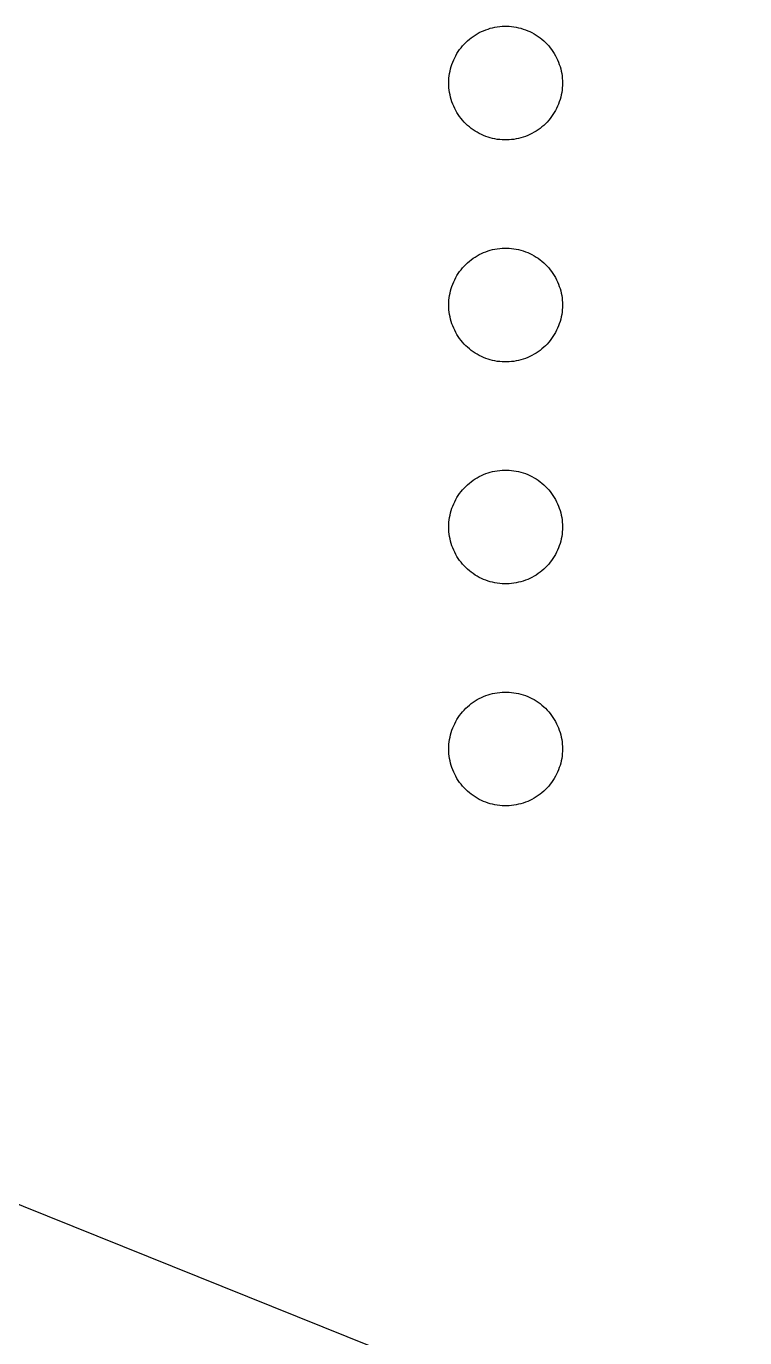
# Model space of a CAD drawing. Header units: metres. Extents: x -8.2 to 8.2, y -4.4 to 4.4.
# Drawn here: x -7.137 to -6.117, y -2.095 to -0.234 of the extents above; entities that cross this region are included whole.
import ezdxf

# ---------------------------------------------------------------- set-up
doc = ezdxf.new("R2010")
doc.units = ezdxf.units.M

msp = doc.modelspace()

# ---------------------------------------------------------------- linework, layer by layer
for p, q in [((-6.4941, -0.2434), (-6.4911, -0.2419)), ((-6.4911, -0.2419), (-6.488, -0.2406)), ((-6.488, -0.2406), (-6.4848, -0.2393)), ((-6.4848, -0.2393), (-6.4816, -0.2382)), ((-6.4816, -0.2382), (-6.4784, -0.2372)), ((-6.4784, -0.2372), (-6.4751, -0.2364)), ((-6.4751, -0.2364), (-6.4718, -0.2357)), ((-6.4718, -0.2357), (-6.4685, -0.2351)), ((-6.4685, -0.2351), (-6.4651, -0.2347)), ((-6.4651, -0.2347), (-6.4618, -0.2344)), ((-6.4618, -0.2344), (-6.4584, -0.2343)), ((-6.4584, -0.2343), (-6.455, -0.2343)), ((-6.455, -0.2343), (-6.4516, -0.2344)), ((-6.4516, -0.2344), (-6.4483, -0.2347)), ((-6.4483, -0.2347), (-6.4449, -0.2351)), ((-6.4449, -0.2351), (-6.4416, -0.2357)), ((-6.4416, -0.2357), (-6.4383, -0.2364)), ((-6.4383, -0.2364), (-6.435, -0.2372)), ((-6.435, -0.2372), (-6.4318, -0.2382)), ((-6.4318, -0.2382), (-6.4286, -0.2393)), ((-6.4286, -0.2393), (-6.4254, -0.2406)), ((-6.4254, -0.2406), (-6.4223, -0.2419)), ((-6.4223, -0.2419), (-6.4193, -0.2434)), ((-6.5178, -0.2622), (-6.5155, -0.2597)), ((-6.5155, -0.2597), (-6.5132, -0.2573)), ((-6.5132, -0.2573), (-6.5107, -0.255)), ((-6.5107, -0.255), (-6.5081, -0.2528)), ((-6.5081, -0.2528), (-6.5055, -0.2507)), ((-6.5055, -0.2507), (-6.5027, -0.2487)), ((-6.5027, -0.2487), (-6.4999, -0.2468)), ((-6.4999, -0.2468), (-6.497, -0.2451)), ((-6.497, -0.2451), (-6.4941, -0.2434)), ((-6.4193, -0.2434), (-6.4163, -0.2451)), ((-6.4163, -0.2451), (-6.4134, -0.2468)), ((-6.4134, -0.2468), (-6.4106, -0.2487)), ((-6.4106, -0.2487), (-6.4079, -0.2507)), ((-6.4079, -0.2507), (-6.4052, -0.2528)), ((-6.4052, -0.2528), (-6.4027, -0.255)), ((-6.4027, -0.255), (-6.4002, -0.2573)), ((-6.4002, -0.2573), (-6.3979, -0.2597)), ((-6.3979, -0.2597), (-6.3956, -0.2622)), ((-6.5304, -0.2821), (-6.529, -0.2791)), ((-6.529, -0.2791), (-6.5274, -0.2761)), ((-6.5274, -0.2761), (-6.5257, -0.2731)), ((-6.5257, -0.2731), (-6.5239, -0.2703)), ((-6.5239, -0.2703), (-6.522, -0.2675)), ((-6.522, -0.2675), (-6.5199, -0.2648)), ((-6.5199, -0.2648), (-6.5178, -0.2622)), ((-6.3956, -0.2622), (-6.3934, -0.2648)), ((-6.3934, -0.2648), (-6.3914, -0.2675)), ((-6.3914, -0.2675), (-6.3895, -0.2703)), ((-6.3895, -0.2703), (-6.3876, -0.2731)), ((-6.3876, -0.2731), (-6.386, -0.2761)), ((-6.386, -0.2761), (-6.3844, -0.2791)), ((-6.3844, -0.2791), (-6.383, -0.2821)), ((-6.5356, -0.2982), (-6.5349, -0.2949)), ((-6.5349, -0.2949), (-6.5339, -0.2916)), ((-6.5339, -0.2916), (-6.5329, -0.2884)), ((-6.5329, -0.2884), (-6.5317, -0.2852)), ((-6.5317, -0.2852), (-6.5304, -0.2821)), ((-6.383, -0.2821), (-6.3816, -0.2852)), ((-6.3816, -0.2852), (-6.3805, -0.2884)), ((-6.3805, -0.2884), (-6.3794, -0.2916)), ((-6.3794, -0.2916), (-6.3785, -0.2949)), ((-6.3785, -0.2949), (-6.3777, -0.2982)), ((-6.5374, -0.315), (-6.5373, -0.3116)), ((-6.5373, -0.3183), (-6.5374, -0.315)), ((-6.5373, -0.3116), (-6.5371, -0.3082)), ((-6.5371, -0.3082), (-6.5368, -0.3048)), ((-6.5368, -0.3048), (-6.5363, -0.3015)), ((-6.5363, -0.3015), (-6.5356, -0.2982)), ((-6.3777, -0.2982), (-6.3771, -0.3015)), ((-6.3771, -0.3015), (-6.3766, -0.3048)), ((-6.3766, -0.3048), (-6.3763, -0.3082)), ((-6.3763, -0.3082), (-6.3761, -0.3116)), ((-6.3761, -0.3116), (-6.376, -0.315)), ((-6.376, -0.315), (-6.3761, -0.3183)), ((-6.5371, -0.3217), (-6.5373, -0.3183)), ((-6.5368, -0.3251), (-6.5371, -0.3217)), ((-6.5363, -0.3284), (-6.5368, -0.3251)), ((-6.5356, -0.3317), (-6.5363, -0.3284)), ((-6.5349, -0.335), (-6.5356, -0.3317)), ((-6.3777, -0.3317), (-6.3785, -0.335)), ((-6.3771, -0.3284), (-6.3777, -0.3317)), ((-6.3766, -0.3251), (-6.3771, -0.3284)), ((-6.3763, -0.3217), (-6.3766, -0.3251)), ((-6.3761, -0.3183), (-6.3763, -0.3217)), ((-6.5339, -0.3383), (-6.5349, -0.335)), ((-6.5329, -0.3415), (-6.5339, -0.3383)), ((-6.5317, -0.3447), (-6.5329, -0.3415)), ((-6.5304, -0.3478), (-6.5317, -0.3447)), ((-6.529, -0.3508), (-6.5304, -0.3478)), ((-6.5274, -0.3538), (-6.529, -0.3508)), ((-6.3844, -0.3508), (-6.386, -0.3538)), ((-6.383, -0.3478), (-6.3844, -0.3508)), ((-6.3816, -0.3447), (-6.383, -0.3478)), ((-6.3805, -0.3415), (-6.3816, -0.3447)), ((-6.3794, -0.3383), (-6.3805, -0.3415)), ((-6.3785, -0.335), (-6.3794, -0.3383)), ((-6.5257, -0.3568), (-6.5274, -0.3538)), ((-6.5239, -0.3596), (-6.5257, -0.3568)), ((-6.522, -0.3624), (-6.5239, -0.3596)), ((-6.5199, -0.3651), (-6.522, -0.3624)), ((-6.5178, -0.3677), (-6.5199, -0.3651)), ((-6.5155, -0.3702), (-6.5178, -0.3677)), ((-6.5132, -0.3726), (-6.5155, -0.3702)), ((-6.3979, -0.3702), (-6.4002, -0.3726)), ((-6.3956, -0.3677), (-6.3979, -0.3702)), ((-6.3934, -0.3651), (-6.3956, -0.3677)), ((-6.3914, -0.3624), (-6.3934, -0.3651)), ((-6.3895, -0.3596), (-6.3914, -0.3624)), ((-6.3876, -0.3568), (-6.3895, -0.3596)), ((-6.386, -0.3538), (-6.3876, -0.3568)), ((-6.5107, -0.3749), (-6.5132, -0.3726)), ((-6.5081, -0.3771), (-6.5107, -0.3749)), ((-6.5055, -0.3792), (-6.5081, -0.3771)), ((-6.5027, -0.3812), (-6.5055, -0.3792)), ((-6.4999, -0.3831), (-6.5027, -0.3812)), ((-6.497, -0.3848), (-6.4999, -0.3831)), ((-6.4941, -0.3865), (-6.497, -0.3848)), ((-6.4911, -0.388), (-6.4941, -0.3865)), ((-6.488, -0.3894), (-6.4911, -0.388)), ((-6.4848, -0.3906), (-6.488, -0.3894)), ((-6.4816, -0.3917), (-6.4848, -0.3906)), ((-6.4286, -0.3906), (-6.4318, -0.3917)), ((-6.4254, -0.3894), (-6.4286, -0.3906)), ((-6.4223, -0.388), (-6.4254, -0.3894)), ((-6.4193, -0.3865), (-6.4223, -0.388)), ((-6.4163, -0.3848), (-6.4193, -0.3865)), ((-6.4134, -0.3831), (-6.4163, -0.3848)), ((-6.4106, -0.3812), (-6.4134, -0.3831)), ((-6.4079, -0.3792), (-6.4106, -0.3812)), ((-6.4052, -0.3771), (-6.4079, -0.3792)), ((-6.4027, -0.3749), (-6.4052, -0.3771)), ((-6.4002, -0.3726), (-6.4027, -0.3749)), ((-6.4784, -0.3927), (-6.4816, -0.3917)), ((-6.4751, -0.3935), (-6.4784, -0.3927)), ((-6.4718, -0.3942), (-6.4751, -0.3935)), ((-6.4685, -0.3948), (-6.4718, -0.3942)), ((-6.4651, -0.3952), (-6.4685, -0.3948)), ((-6.4618, -0.3955), (-6.4651, -0.3952)), ((-6.4584, -0.3956), (-6.4618, -0.3955)), ((-6.455, -0.3956), (-6.4584, -0.3956)), ((-6.4516, -0.3955), (-6.455, -0.3956)), ((-6.4483, -0.3952), (-6.4516, -0.3955)), ((-6.4449, -0.3948), (-6.4483, -0.3952)), ((-6.4416, -0.3942), (-6.4449, -0.3948)), ((-6.4383, -0.3935), (-6.4416, -0.3942)), ((-6.435, -0.3927), (-6.4383, -0.3935)), ((-6.4318, -0.3917), (-6.435, -0.3927)), ((-6.4941, -0.5584), (-6.4911, -0.5569)), ((-6.4911, -0.5569), (-6.488, -0.5555)), ((-6.488, -0.5555), (-6.4848, -0.5543)), ((-6.4848, -0.5543), (-6.4816, -0.5532)), ((-6.4816, -0.5532), (-6.4784, -0.5522)), ((-6.4784, -0.5522), (-6.4751, -0.5513)), ((-6.4751, -0.5513), (-6.4718, -0.5506)), ((-6.4718, -0.5506), (-6.4685, -0.5501)), ((-6.4685, -0.5501), (-6.4651, -0.5497)), ((-6.4651, -0.5497), (-6.4618, -0.5494)), ((-6.4618, -0.5494), (-6.4584, -0.5492)), ((-6.4584, -0.5492), (-6.455, -0.5492)), ((-6.455, -0.5492), (-6.4516, -0.5494)), ((-6.4516, -0.5494), (-6.4483, -0.5497)), ((-6.4483, -0.5497), (-6.4449, -0.5501)), ((-6.4449, -0.5501), (-6.4416, -0.5506)), ((-6.4416, -0.5506), (-6.4383, -0.5513)), ((-6.4383, -0.5513), (-6.435, -0.5522)), ((-6.435, -0.5522), (-6.4318, -0.5532)), ((-6.4318, -0.5532), (-6.4286, -0.5543)), ((-6.4286, -0.5543), (-6.4254, -0.5555)), ((-6.4254, -0.5555), (-6.4223, -0.5569)), ((-6.4223, -0.5569), (-6.4193, -0.5584)), ((-6.5178, -0.5772), (-6.5155, -0.5747)), ((-6.5155, -0.5747), (-6.5132, -0.5723)), ((-6.5132, -0.5723), (-6.5107, -0.5699)), ((-6.5107, -0.5699), (-6.5081, -0.5677)), ((-6.5081, -0.5677), (-6.5055, -0.5656)), ((-6.5055, -0.5656), (-6.5027, -0.5636)), ((-6.5027, -0.5636), (-6.4999, -0.5618)), ((-6.4999, -0.5618), (-6.497, -0.56)), ((-6.497, -0.56), (-6.4941, -0.5584)), ((-6.4193, -0.5584), (-6.4163, -0.56)), ((-6.4163, -0.56), (-6.4134, -0.5618)), ((-6.4134, -0.5618), (-6.4106, -0.5636)), ((-6.4106, -0.5636), (-6.4079, -0.5656)), ((-6.4079, -0.5656), (-6.4052, -0.5677)), ((-6.4052, -0.5677), (-6.4027, -0.5699)), ((-6.4027, -0.5699), (-6.4002, -0.5723)), ((-6.4002, -0.5723), (-6.3979, -0.5747)), ((-6.3979, -0.5747), (-6.3956, -0.5772)), ((-6.5304, -0.5971), (-6.529, -0.594)), ((-6.529, -0.594), (-6.5274, -0.591)), ((-6.5274, -0.591), (-6.5257, -0.5881)), ((-6.5257, -0.5881), (-6.5239, -0.5853)), ((-6.5239, -0.5853), (-6.522, -0.5825)), ((-6.522, -0.5825), (-6.5199, -0.5798)), ((-6.5199, -0.5798), (-6.5178, -0.5772)), ((-6.3956, -0.5772), (-6.3934, -0.5798)), ((-6.3934, -0.5798), (-6.3914, -0.5825)), ((-6.3914, -0.5825), (-6.3895, -0.5853)), ((-6.3895, -0.5853), (-6.3876, -0.5881)), ((-6.3876, -0.5881), (-6.386, -0.591)), ((-6.386, -0.591), (-6.3844, -0.594)), ((-6.3844, -0.594), (-6.383, -0.5971)), ((-6.5363, -0.6165), (-6.5356, -0.6131)), ((-6.5356, -0.6131), (-6.5349, -0.6098)), ((-6.5349, -0.6098), (-6.5339, -0.6066)), ((-6.5339, -0.6066), (-6.5329, -0.6034)), ((-6.5329, -0.6034), (-6.5317, -0.6002)), ((-6.5317, -0.6002), (-6.5304, -0.5971)), ((-6.383, -0.5971), (-6.3816, -0.6002)), ((-6.3816, -0.6002), (-6.3805, -0.6034)), ((-6.3805, -0.6034), (-6.3794, -0.6066)), ((-6.3794, -0.6066), (-6.3785, -0.6098)), ((-6.3785, -0.6098), (-6.3777, -0.6131)), ((-6.3777, -0.6131), (-6.3771, -0.6165)), ((-6.5374, -0.6299), (-6.5373, -0.6265)), ((-6.5373, -0.6333), (-6.5374, -0.6299)), ((-6.5373, -0.6265), (-6.5371, -0.6232)), ((-6.5371, -0.6232), (-6.5368, -0.6198)), ((-6.5368, -0.6198), (-6.5363, -0.6165)), ((-6.3771, -0.6165), (-6.3766, -0.6198)), ((-6.3766, -0.6198), (-6.3763, -0.6232)), ((-6.3763, -0.6232), (-6.3761, -0.6265)), ((-6.3761, -0.6265), (-6.376, -0.6299)), ((-6.376, -0.6299), (-6.3761, -0.6333)), ((-6.5371, -0.6367), (-6.5373, -0.6333)), ((-6.5368, -0.64), (-6.5371, -0.6367)), ((-6.5363, -0.6434), (-6.5368, -0.64)), ((-6.5356, -0.6467), (-6.5363, -0.6434)), ((-6.5349, -0.65), (-6.5356, -0.6467)), ((-6.5339, -0.6532), (-6.5349, -0.65)), ((-6.3785, -0.65), (-6.3794, -0.6532)), ((-6.3777, -0.6467), (-6.3785, -0.65)), ((-6.3771, -0.6434), (-6.3777, -0.6467)), ((-6.3766, -0.64), (-6.3771, -0.6434)), ((-6.3763, -0.6367), (-6.3766, -0.64)), ((-6.3761, -0.6333), (-6.3763, -0.6367)), ((-6.5329, -0.6565), (-6.5339, -0.6532)), ((-6.5317, -0.6596), (-6.5329, -0.6565)), ((-6.5304, -0.6627), (-6.5317, -0.6596)), ((-6.529, -0.6658), (-6.5304, -0.6627)), ((-6.5274, -0.6688), (-6.529, -0.6658)), ((-6.5257, -0.6717), (-6.5274, -0.6688)), ((-6.386, -0.6688), (-6.3876, -0.6717)), ((-6.3844, -0.6658), (-6.386, -0.6688)), ((-6.383, -0.6627), (-6.3844, -0.6658)), ((-6.3816, -0.6596), (-6.383, -0.6627)), ((-6.3805, -0.6565), (-6.3816, -0.6596)), ((-6.3794, -0.6532), (-6.3805, -0.6565)), ((-6.5239, -0.6746), (-6.5257, -0.6717)), ((-6.522, -0.6774), (-6.5239, -0.6746)), ((-6.5199, -0.68), (-6.522, -0.6774)), ((-6.5178, -0.6826), (-6.5199, -0.68)), ((-6.5155, -0.6852), (-6.5178, -0.6826)), ((-6.5132, -0.6876), (-6.5155, -0.6852)), ((-6.5107, -0.6899), (-6.5132, -0.6876)), ((-6.4002, -0.6876), (-6.4027, -0.6899)), ((-6.3979, -0.6852), (-6.4002, -0.6876)), ((-6.3956, -0.6826), (-6.3979, -0.6852)), ((-6.3934, -0.68), (-6.3956, -0.6826)), ((-6.3914, -0.6774), (-6.3934, -0.68)), ((-6.3895, -0.6746), (-6.3914, -0.6774)), ((-6.3876, -0.6717), (-6.3895, -0.6746)), ((-6.5081, -0.6921), (-6.5107, -0.6899)), ((-6.5055, -0.6942), (-6.5081, -0.6921)), ((-6.5027, -0.6962), (-6.5055, -0.6942)), ((-6.4999, -0.6981), (-6.5027, -0.6962)), ((-6.497, -0.6998), (-6.4999, -0.6981)), ((-6.4941, -0.7014), (-6.497, -0.6998)), ((-6.4911, -0.7029), (-6.4941, -0.7014)), ((-6.488, -0.7043), (-6.4911, -0.7029)), ((-6.4848, -0.7056), (-6.488, -0.7043)), ((-6.4816, -0.7067), (-6.4848, -0.7056)), ((-6.4784, -0.7077), (-6.4816, -0.7067)), ((-6.4318, -0.7067), (-6.435, -0.7077)), ((-6.4286, -0.7056), (-6.4318, -0.7067)), ((-6.4254, -0.7043), (-6.4286, -0.7056)), ((-6.4223, -0.7029), (-6.4254, -0.7043)), ((-6.4193, -0.7014), (-6.4223, -0.7029)), ((-6.4163, -0.6998), (-6.4193, -0.7014)), ((-6.4134, -0.6981), (-6.4163, -0.6998)), ((-6.4106, -0.6962), (-6.4134, -0.6981)), ((-6.4079, -0.6942), (-6.4106, -0.6962)), ((-6.4052, -0.6921), (-6.4079, -0.6942)), ((-6.4027, -0.6899), (-6.4052, -0.6921)), ((-6.4751, -0.7085), (-6.4784, -0.7077)), ((-6.4718, -0.7092), (-6.4751, -0.7085)), ((-6.4685, -0.7098), (-6.4718, -0.7092)), ((-6.4651, -0.7102), (-6.4685, -0.7098)), ((-6.4618, -0.7105), (-6.4651, -0.7102)), ((-6.4584, -0.7106), (-6.4618, -0.7105)), ((-6.455, -0.7106), (-6.4584, -0.7106)), ((-6.4516, -0.7105), (-6.455, -0.7106)), ((-6.4483, -0.7102), (-6.4516, -0.7105)), ((-6.4449, -0.7098), (-6.4483, -0.7102)), ((-6.4416, -0.7092), (-6.4449, -0.7098)), ((-6.4383, -0.7085), (-6.4416, -0.7092)), ((-6.435, -0.7077), (-6.4383, -0.7085)), ((-6.497, -0.875), (-6.4941, -0.8734)), ((-6.4941, -0.8734), (-6.4911, -0.8718)), ((-6.4911, -0.8718), (-6.488, -0.8705)), ((-6.488, -0.8705), (-6.4848, -0.8692)), ((-6.4848, -0.8692), (-6.4816, -0.8681)), ((-6.4816, -0.8681), (-6.4784, -0.8671)), ((-6.4784, -0.8671), (-6.4751, -0.8663)), ((-6.4751, -0.8663), (-6.4718, -0.8656)), ((-6.4718, -0.8656), (-6.4685, -0.865)), ((-6.4685, -0.865), (-6.4651, -0.8646)), ((-6.4651, -0.8646), (-6.4618, -0.8643)), ((-6.4618, -0.8643), (-6.4584, -0.8642)), ((-6.4584, -0.8642), (-6.455, -0.8642)), ((-6.455, -0.8642), (-6.4516, -0.8643)), ((-6.4516, -0.8643), (-6.4483, -0.8646)), ((-6.4483, -0.8646), (-6.4449, -0.865)), ((-6.4449, -0.865), (-6.4416, -0.8656)), ((-6.4416, -0.8656), (-6.4383, -0.8663)), ((-6.4383, -0.8663), (-6.435, -0.8671)), ((-6.435, -0.8671), (-6.4318, -0.8681)), ((-6.4318, -0.8681), (-6.4286, -0.8692)), ((-6.4286, -0.8692), (-6.4254, -0.8705)), ((-6.4254, -0.8705), (-6.4223, -0.8718)), ((-6.4223, -0.8718), (-6.4193, -0.8734)), ((-6.4193, -0.8734), (-6.4163, -0.875)), ((-6.5199, -0.8947), (-6.5178, -0.8921)), ((-6.5178, -0.8921), (-6.5155, -0.8896)), ((-6.5155, -0.8896), (-6.5132, -0.8872)), ((-6.5132, -0.8872), (-6.5107, -0.8849)), ((-6.5107, -0.8849), (-6.5081, -0.8827)), ((-6.5081, -0.8827), (-6.5055, -0.8806)), ((-6.5055, -0.8806), (-6.5027, -0.8786)), ((-6.5027, -0.8786), (-6.4999, -0.8767)), ((-6.4999, -0.8767), (-6.497, -0.875)), ((-6.4163, -0.875), (-6.4134, -0.8767)), ((-6.4134, -0.8767), (-6.4106, -0.8786)), ((-6.4106, -0.8786), (-6.4079, -0.8806)), ((-6.4079, -0.8806), (-6.4052, -0.8827)), ((-6.4052, -0.8827), (-6.4027, -0.8849)), ((-6.4027, -0.8849), (-6.4002, -0.8872)), ((-6.4002, -0.8872), (-6.3979, -0.8896)), ((-6.3979, -0.8896), (-6.3956, -0.8921)), ((-6.3956, -0.8921), (-6.3934, -0.8947)), ((-6.5304, -0.912), (-6.529, -0.909)), ((-6.529, -0.909), (-6.5274, -0.906)), ((-6.5274, -0.906), (-6.5257, -0.9031)), ((-6.5257, -0.9031), (-6.5239, -0.9002)), ((-6.5239, -0.9002), (-6.522, -0.8974)), ((-6.522, -0.8974), (-6.5199, -0.8947)), ((-6.3934, -0.8947), (-6.3914, -0.8974)), ((-6.3914, -0.8974), (-6.3895, -0.9002)), ((-6.3895, -0.9002), (-6.3876, -0.9031)), ((-6.3876, -0.9031), (-6.386, -0.906)), ((-6.386, -0.906), (-6.3844, -0.909)), ((-6.3844, -0.909), (-6.383, -0.912)), ((-6.5363, -0.9314), (-6.5356, -0.9281)), ((-6.5356, -0.9281), (-6.5349, -0.9248)), ((-6.5349, -0.9248), (-6.5339, -0.9215)), ((-6.5339, -0.9215), (-6.5329, -0.9183)), ((-6.5329, -0.9183), (-6.5317, -0.9152)), ((-6.5317, -0.9152), (-6.5304, -0.912)), ((-6.383, -0.912), (-6.3816, -0.9152)), ((-6.3816, -0.9152), (-6.3805, -0.9183)), ((-6.3805, -0.9183), (-6.3794, -0.9215)), ((-6.3794, -0.9215), (-6.3785, -0.9248)), ((-6.3785, -0.9248), (-6.3777, -0.9281)), ((-6.3777, -0.9281), (-6.3771, -0.9314)), ((-6.5374, -0.9449), (-6.5373, -0.9415)), ((-6.5373, -0.9483), (-6.5374, -0.9449)), ((-6.5373, -0.9415), (-6.5371, -0.9381)), ((-6.5371, -0.9516), (-6.5373, -0.9483)), ((-6.5371, -0.9381), (-6.5368, -0.9348)), ((-6.5368, -0.9348), (-6.5363, -0.9314)), ((-6.3771, -0.9314), (-6.3766, -0.9348)), ((-6.3766, -0.9348), (-6.3763, -0.9381)), ((-6.3763, -0.9381), (-6.3761, -0.9415)), ((-6.3761, -0.9483), (-6.3763, -0.9516)), ((-6.3761, -0.9415), (-6.376, -0.9449)), ((-6.376, -0.9449), (-6.3761, -0.9483)), ((-6.5368, -0.955), (-6.5371, -0.9516)), ((-6.5363, -0.9583), (-6.5368, -0.955)), ((-6.5356, -0.9617), (-6.5363, -0.9583)), ((-6.5349, -0.965), (-6.5356, -0.9617)), ((-6.5339, -0.9682), (-6.5349, -0.965)), ((-6.3785, -0.965), (-6.3794, -0.9682)), ((-6.3777, -0.9617), (-6.3785, -0.965)), ((-6.3771, -0.9583), (-6.3777, -0.9617)), ((-6.3766, -0.955), (-6.3771, -0.9583)), ((-6.3763, -0.9516), (-6.3766, -0.955)), ((-6.5329, -0.9714), (-6.5339, -0.9682)), ((-6.5317, -0.9746), (-6.5329, -0.9714)), ((-6.5304, -0.9777), (-6.5317, -0.9746)), ((-6.529, -0.9808), (-6.5304, -0.9777)), ((-6.5274, -0.9837), (-6.529, -0.9808)), ((-6.5257, -0.9867), (-6.5274, -0.9837)), ((-6.386, -0.9837), (-6.3876, -0.9867)), ((-6.3844, -0.9808), (-6.386, -0.9837)), ((-6.383, -0.9777), (-6.3844, -0.9808)), ((-6.3816, -0.9746), (-6.383, -0.9777)), ((-6.3805, -0.9714), (-6.3816, -0.9746)), ((-6.3794, -0.9682), (-6.3805, -0.9714)), ((-6.5239, -0.9895), (-6.5257, -0.9867)), ((-6.522, -0.9923), (-6.5239, -0.9895)), ((-6.5199, -0.995), (-6.522, -0.9923)), ((-6.5178, -0.9976), (-6.5199, -0.995)), ((-6.5155, -1.0001), (-6.5178, -0.9976)), ((-6.5132, -1.0025), (-6.5155, -1.0001)), ((-6.5107, -1.0049), (-6.5132, -1.0025)), ((-6.5081, -1.0071), (-6.5107, -1.0049)), ((-6.4027, -1.0049), (-6.4052, -1.0071)), ((-6.4002, -1.0025), (-6.4027, -1.0049)), ((-6.3979, -1.0001), (-6.4002, -1.0025)), ((-6.3956, -0.9976), (-6.3979, -1.0001)), ((-6.3934, -0.995), (-6.3956, -0.9976)), ((-6.3914, -0.9923), (-6.3934, -0.995)), ((-6.3895, -0.9895), (-6.3914, -0.9923)), ((-6.3876, -0.9867), (-6.3895, -0.9895)), ((-6.5055, -1.0092), (-6.5081, -1.0071)), ((-6.5027, -1.0111), (-6.5055, -1.0092)), ((-6.4999, -1.013), (-6.5027, -1.0111)), ((-6.497, -1.0148), (-6.4999, -1.013)), ((-6.4941, -1.0164), (-6.497, -1.0148)), ((-6.4911, -1.0179), (-6.4941, -1.0164)), ((-6.488, -1.0193), (-6.4911, -1.0179)), ((-6.4848, -1.0205), (-6.488, -1.0193)), ((-6.4816, -1.0216), (-6.4848, -1.0205)), ((-6.4784, -1.0226), (-6.4816, -1.0216)), ((-6.4751, -1.0234), (-6.4784, -1.0226)), ((-6.4718, -1.0241), (-6.4751, -1.0234)), ((-6.4383, -1.0234), (-6.4416, -1.0241)), ((-6.435, -1.0226), (-6.4383, -1.0234)), ((-6.4318, -1.0216), (-6.435, -1.0226)), ((-6.4286, -1.0205), (-6.4318, -1.0216)), ((-6.4254, -1.0193), (-6.4286, -1.0205)), ((-6.4223, -1.0179), (-6.4254, -1.0193)), ((-6.4193, -1.0164), (-6.4223, -1.0179)), ((-6.4163, -1.0148), (-6.4193, -1.0164)), ((-6.4134, -1.013), (-6.4163, -1.0148)), ((-6.4106, -1.0111), (-6.4134, -1.013)), ((-6.4079, -1.0092), (-6.4106, -1.0111)), ((-6.4052, -1.0071), (-6.4079, -1.0092)), ((-6.4685, -1.0247), (-6.4718, -1.0241)), ((-6.4651, -1.0252), (-6.4685, -1.0247)), ((-6.4618, -1.0254), (-6.4651, -1.0252)), ((-6.4584, -1.0256), (-6.4618, -1.0254)), ((-6.455, -1.0256), (-6.4584, -1.0256)), ((-6.4516, -1.0254), (-6.455, -1.0256)), ((-6.4483, -1.0252), (-6.4516, -1.0254)), ((-6.4449, -1.0247), (-6.4483, -1.0252)), ((-6.4416, -1.0241), (-6.4449, -1.0247)), ((-6.4999, -1.1917), (-6.497, -1.1899)), ((-6.497, -1.1899), (-6.4941, -1.1883)), ((-6.4941, -1.1883), (-6.4911, -1.1868)), ((-6.4911, -1.1868), (-6.488, -1.1854)), ((-6.488, -1.1854), (-6.4848, -1.1842)), ((-6.4848, -1.1842), (-6.4816, -1.1831)), ((-6.4816, -1.1831), (-6.4784, -1.1821)), ((-6.4784, -1.1821), (-6.4751, -1.1813)), ((-6.4751, -1.1813), (-6.4718, -1.1806)), ((-6.4718, -1.1806), (-6.4685, -1.18)), ((-6.4685, -1.18), (-6.4651, -1.1796)), ((-6.4651, -1.1796), (-6.4618, -1.1793)), ((-6.4618, -1.1793), (-6.4584, -1.1791)), ((-6.4584, -1.1791), (-6.455, -1.1791)), ((-6.455, -1.1791), (-6.4516, -1.1793)), ((-6.4516, -1.1793), (-6.4483, -1.1796)), ((-6.4483, -1.1796), (-6.4449, -1.18)), ((-6.4449, -1.18), (-6.4416, -1.1806)), ((-6.4416, -1.1806), (-6.4383, -1.1813)), ((-6.4383, -1.1813), (-6.435, -1.1821)), ((-6.435, -1.1821), (-6.4318, -1.1831)), ((-6.4318, -1.1831), (-6.4286, -1.1842)), ((-6.4286, -1.1842), (-6.4254, -1.1854)), ((-6.4254, -1.1854), (-6.4223, -1.1868)), ((-6.4223, -1.1868), (-6.4193, -1.1883)), ((-6.4193, -1.1883), (-6.4163, -1.1899)), ((-6.4163, -1.1899), (-6.4134, -1.1917)), ((-6.522, -1.2124), (-6.5199, -1.2097)), ((-6.5199, -1.2097), (-6.5178, -1.2071)), ((-6.5178, -1.2071), (-6.5155, -1.2046)), ((-6.5155, -1.2046), (-6.5132, -1.2022)), ((-6.5132, -1.2022), (-6.5107, -1.1999)), ((-6.5107, -1.1999), (-6.5081, -1.1977)), ((-6.5081, -1.1977), (-6.5055, -1.1955)), ((-6.5055, -1.1955), (-6.5027, -1.1936)), ((-6.5027, -1.1936), (-6.4999, -1.1917)), ((-6.4134, -1.1917), (-6.4106, -1.1936)), ((-6.4106, -1.1936), (-6.4079, -1.1955)), ((-6.4079, -1.1955), (-6.4052, -1.1977)), ((-6.4052, -1.1977), (-6.4027, -1.1999)), ((-6.4027, -1.1999), (-6.4002, -1.2022)), ((-6.4002, -1.2022), (-6.3979, -1.2046)), ((-6.3979, -1.2046), (-6.3956, -1.2071)), ((-6.3956, -1.2071), (-6.3934, -1.2097)), ((-6.3934, -1.2097), (-6.3914, -1.2124)), ((-6.5317, -1.2301), (-6.5304, -1.227)), ((-6.5304, -1.227), (-6.529, -1.224)), ((-6.529, -1.224), (-6.5274, -1.2209)), ((-6.5274, -1.2209), (-6.5257, -1.218)), ((-6.5257, -1.218), (-6.5239, -1.2152)), ((-6.5239, -1.2152), (-6.522, -1.2124)), ((-6.3914, -1.2124), (-6.3895, -1.2152)), ((-6.3895, -1.2152), (-6.3876, -1.218)), ((-6.3876, -1.218), (-6.386, -1.2209)), ((-6.386, -1.2209), (-6.3844, -1.224)), ((-6.3844, -1.224), (-6.383, -1.227)), ((-6.383, -1.227), (-6.3816, -1.2301)), ((-6.5368, -1.2497), (-6.5363, -1.2464)), ((-6.5363, -1.2464), (-6.5356, -1.2431)), ((-6.5356, -1.2431), (-6.5349, -1.2398)), ((-6.5349, -1.2398), (-6.5339, -1.2365)), ((-6.5339, -1.2365), (-6.5329, -1.2333)), ((-6.5329, -1.2333), (-6.5317, -1.2301)), ((-6.3816, -1.2301), (-6.3805, -1.2333)), ((-6.3805, -1.2333), (-6.3794, -1.2365)), ((-6.3794, -1.2365), (-6.3785, -1.2398)), ((-6.3785, -1.2398), (-6.3777, -1.2431)), ((-6.3777, -1.2431), (-6.3771, -1.2464)), ((-6.3771, -1.2464), (-6.3766, -1.2497)), ((-6.5374, -1.2598), (-6.5373, -1.2565)), ((-6.5373, -1.2632), (-6.5374, -1.2598)), ((-6.5373, -1.2565), (-6.5371, -1.2531)), ((-6.5371, -1.2666), (-6.5373, -1.2632)), ((-6.5371, -1.2531), (-6.5368, -1.2497)), ((-6.3766, -1.2497), (-6.3763, -1.2531)), ((-6.3763, -1.2531), (-6.3761, -1.2565)), ((-6.3761, -1.2632), (-6.3763, -1.2666)), ((-6.3761, -1.2565), (-6.376, -1.2598)), ((-6.376, -1.2598), (-6.3761, -1.2632)), ((-6.5368, -1.2699), (-6.5371, -1.2666)), ((-6.5363, -1.2733), (-6.5368, -1.2699)), ((-6.5356, -1.2766), (-6.5363, -1.2733)), ((-6.5349, -1.2799), (-6.5356, -1.2766)), ((-6.5339, -1.2832), (-6.5349, -1.2799)), ((-6.5329, -1.2864), (-6.5339, -1.2832)), ((-6.3794, -1.2832), (-6.3805, -1.2864)), ((-6.3785, -1.2799), (-6.3794, -1.2832)), ((-6.3777, -1.2766), (-6.3785, -1.2799)), ((-6.3771, -1.2733), (-6.3777, -1.2766)), ((-6.3766, -1.2699), (-6.3771, -1.2733)), ((-6.3763, -1.2666), (-6.3766, -1.2699)), ((-6.5317, -1.2895), (-6.5329, -1.2864)), ((-6.5304, -1.2927), (-6.5317, -1.2895)), ((-6.529, -1.2957), (-6.5304, -1.2927)), ((-6.5274, -1.2987), (-6.529, -1.2957)), ((-6.5257, -1.3016), (-6.5274, -1.2987)), ((-6.5239, -1.3045), (-6.5257, -1.3016)), ((-6.3876, -1.3016), (-6.3895, -1.3045)), ((-6.386, -1.2987), (-6.3876, -1.3016)), ((-6.3844, -1.2957), (-6.386, -1.2987)), ((-6.383, -1.2927), (-6.3844, -1.2957)), ((-6.3816, -1.2895), (-6.383, -1.2927)), ((-6.3805, -1.2864), (-6.3816, -1.2895)), ((-6.522, -1.3073), (-6.5239, -1.3045)), ((-6.5199, -1.31), (-6.522, -1.3073)), ((-6.5178, -1.3126), (-6.5199, -1.31)), ((-6.5155, -1.3151), (-6.5178, -1.3126)), ((-6.5132, -1.3175), (-6.5155, -1.3151)), ((-6.5107, -1.3198), (-6.5132, -1.3175)), ((-6.5081, -1.322), (-6.5107, -1.3198)), ((-6.4027, -1.3198), (-6.4052, -1.322)), ((-6.4002, -1.3175), (-6.4027, -1.3198)), ((-6.3979, -1.3151), (-6.4002, -1.3175)), ((-6.3956, -1.3126), (-6.3979, -1.3151)), ((-6.3934, -1.31), (-6.3956, -1.3126)), ((-6.3914, -1.3073), (-6.3934, -1.31)), ((-6.3895, -1.3045), (-6.3914, -1.3073)), ((-6.5055, -1.3241), (-6.5081, -1.322)), ((-6.5027, -1.3261), (-6.5055, -1.3241)), ((-6.4999, -1.328), (-6.5027, -1.3261)), ((-6.497, -1.3297), (-6.4999, -1.328)), ((-6.4941, -1.3314), (-6.497, -1.3297)), ((-6.4911, -1.3329), (-6.4941, -1.3314)), ((-6.488, -1.3342), (-6.4911, -1.3329)), ((-6.4848, -1.3355), (-6.488, -1.3342)), ((-6.4816, -1.3366), (-6.4848, -1.3355)), ((-6.4784, -1.3376), (-6.4816, -1.3366)), ((-6.4751, -1.3384), (-6.4784, -1.3376)), ((-6.4718, -1.3391), (-6.4751, -1.3384)), ((-6.4685, -1.3397), (-6.4718, -1.3391)), ((-6.4651, -1.3401), (-6.4685, -1.3397)), ((-6.4449, -1.3397), (-6.4483, -1.3401)), ((-6.4416, -1.3391), (-6.4449, -1.3397)), ((-6.4383, -1.3384), (-6.4416, -1.3391)), ((-6.435, -1.3376), (-6.4383, -1.3384)), ((-6.4318, -1.3366), (-6.435, -1.3376)), ((-6.4286, -1.3355), (-6.4318, -1.3366)), ((-6.4254, -1.3342), (-6.4286, -1.3355)), ((-6.4223, -1.3329), (-6.4254, -1.3342)), ((-6.4193, -1.3314), (-6.4223, -1.3329)), ((-6.4163, -1.3297), (-6.4193, -1.3314)), ((-6.4134, -1.328), (-6.4163, -1.3297)), ((-6.4106, -1.3261), (-6.4134, -1.328)), ((-6.4079, -1.3241), (-6.4106, -1.3261)), ((-6.4052, -1.322), (-6.4079, -1.3241)), ((-6.4618, -1.3404), (-6.4651, -1.3401)), ((-6.4584, -1.3405), (-6.4618, -1.3404)), ((-6.455, -1.3405), (-6.4584, -1.3405)), ((-6.4516, -1.3404), (-6.455, -1.3405)), ((-6.4483, -1.3401), (-6.4516, -1.3404)), ((-8.1565, -1.5), (-1.7194, -4.0903))]:
    msp.add_line(p, q)

doc.saveas('drawing.dxf')
